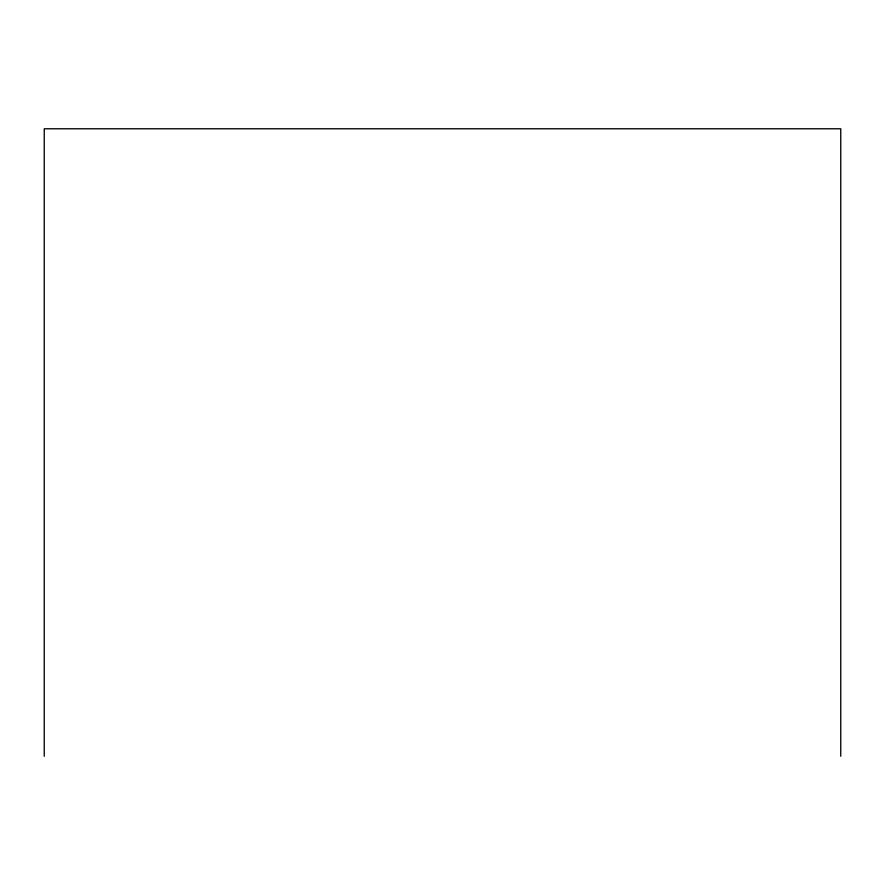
<?xml version="1.0" encoding="UTF-8"?>
<svg xmlns="http://www.w3.org/2000/svg" width="885" height="885" viewBox="0 0 885 885"><rect width="100%" height="100%" fill="white"/><g stroke="black" fill="none" stroke-linecap="round" stroke-linejoin="round"><path stroke-width="1.33" d="M840.75 756.221L840.75 128.779L44.25 128.779L44.25 756.221"/></g></svg>
